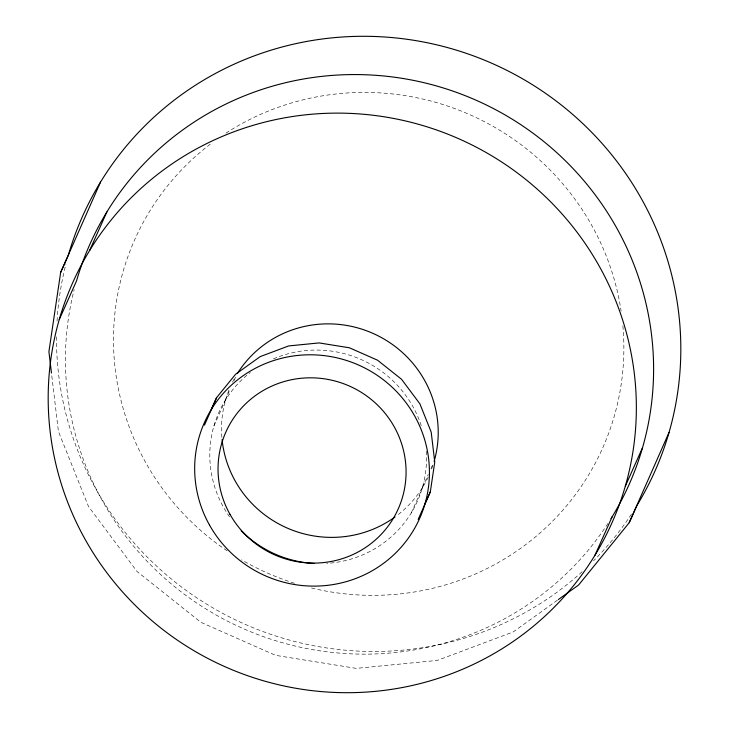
<?xml version="1.0" encoding="UTF-8"?>
<svg xmlns="http://www.w3.org/2000/svg" width="729" height="729" viewBox="0 0 729 729"><rect width="100%" height="100%" fill="white"/><g stroke="black" fill="none" stroke-linecap="round" stroke-linejoin="round"><path stroke-width="0.55" stroke-dasharray="3.65 2.73" d="M225.115 400.604L230.072 389.523M234.127 380.447L236.387 375.408M213.907 426.009L225.635 399.811M422.392 487.637L428.251 474.543M430.957 468.492L432.753 464.464M411.183 513.043L422.902 486.844M557.439 600.195L513.18 631.961L437.3 660.41L356.253 668.375L275.598 655.353L200.84 622.293L137.034 571.49L88.473 506.409L58.42 431.45L51.595 374.141M428.196 477.067A108.739 106.361 24.1 0 1 397.733 514.938M221.862 437.354A108.739 106.361 24.1 0 1 229.289 389.304M232.524 382.169A108.739 106.361 24.1 0 1 234.601 378.223M432.789 465.667A108.739 106.361 24.1 0 1 430.875 470.898M607.986 523.386A295.154 288.702 24.1 0 1 243.796 628.854A295.154 288.702 24.1 0 1 74.167 289.623M622.876 325.863A256.125 250.53 24.1 0 1 310.8 587.829M294.507 583.264A256.125 250.53 24.1 0 1 241.536 559.836M227.202 550.851A256.125 250.53 24.1 0 1 211.857 142.975M225.908 133.152A256.125 250.53 24.1 0 1 621.108 311.101M426.237 451.215A108.739 106.361 24.1 0 1 326.756 563.38M229.571 516.861A108.739 106.361 24.1 0 1 250.284 372.51M273.421 358.868A108.739 106.361 24.1 0 1 421.335 425.955M631.423 514.182A313.279 306.435 24.1 0 1 593.534 560.847M582.143 571.736A313.279 306.435 24.1 0 1 242.611 623.195A313.279 306.435 24.1 0 1 56.543 334.602M57.035 321.106A313.279 306.435 24.1 0 1 65.929 264.044"/><path stroke-width="1.09" d="M100.502 182.122L60.653 272.446L48.916 351.66L51.458 373.011M418.182 519.44L430.31 491.911L434.757 462.113L431.194 432.069L419.886 403.83L401.579 379.317L377.549 360.199L349.41 347.788L319.092 342.922L288.657 345.938L260.18 356.618L235.604 374.25L216.595 397.624L211.255 409.552M558.359 599.53L578.644 584.977L629.209 522.702L669.058 432.379M204.457 425.144L216.595 397.624M60.653 272.446L68.28 255.387A313.279 306.435 24.1 0 1 492.048 63.377A313.279 306.435 24.1 0 1 636.836 505.644L629.209 522.702M89.621 250.512L106.862 211.957M59.259 319.53L76.509 280.975A295.154 288.702 24.1 0 1 476.793 100.538A295.154 288.702 24.1 0 1 610.993 518.656M424.98 503.839L430.31 491.911M625.282 486.279L642.522 447.724M594.919 555.307A295.154 288.702 24.1 0 0 346.293 113.25A295.154 288.702 24.1 0 0 85.594 540.171A295.154 288.702 24.1 0 0 594.919 555.307L612.169 516.752M395.027 516.97A108.739 106.361 24.1 0 1 286.433 527.714A108.739 106.361 24.1 0 1 222.072 439.596M237.417 373.467A108.739 106.361 24.1 0 1 373.294 333.527A108.739 106.361 24.1 0 1 434.11 461.439M314.327 563.444A108.739 106.361 24.1 0 1 241.217 530.748M229.954 514.273A94.36 92.301 24.1 0 0 392.785 519.248A94.36 92.301 24.1 0 0 313.415 377.859A94.36 92.301 24.1 0 0 229.954 514.273M209.56 525.162A117.806 115.228 24.1 0 0 412.842 531.368A117.806 115.228 24.1 0 0 313.752 354.85A117.806 115.228 24.1 0 0 209.56 525.162"/></g></svg>
